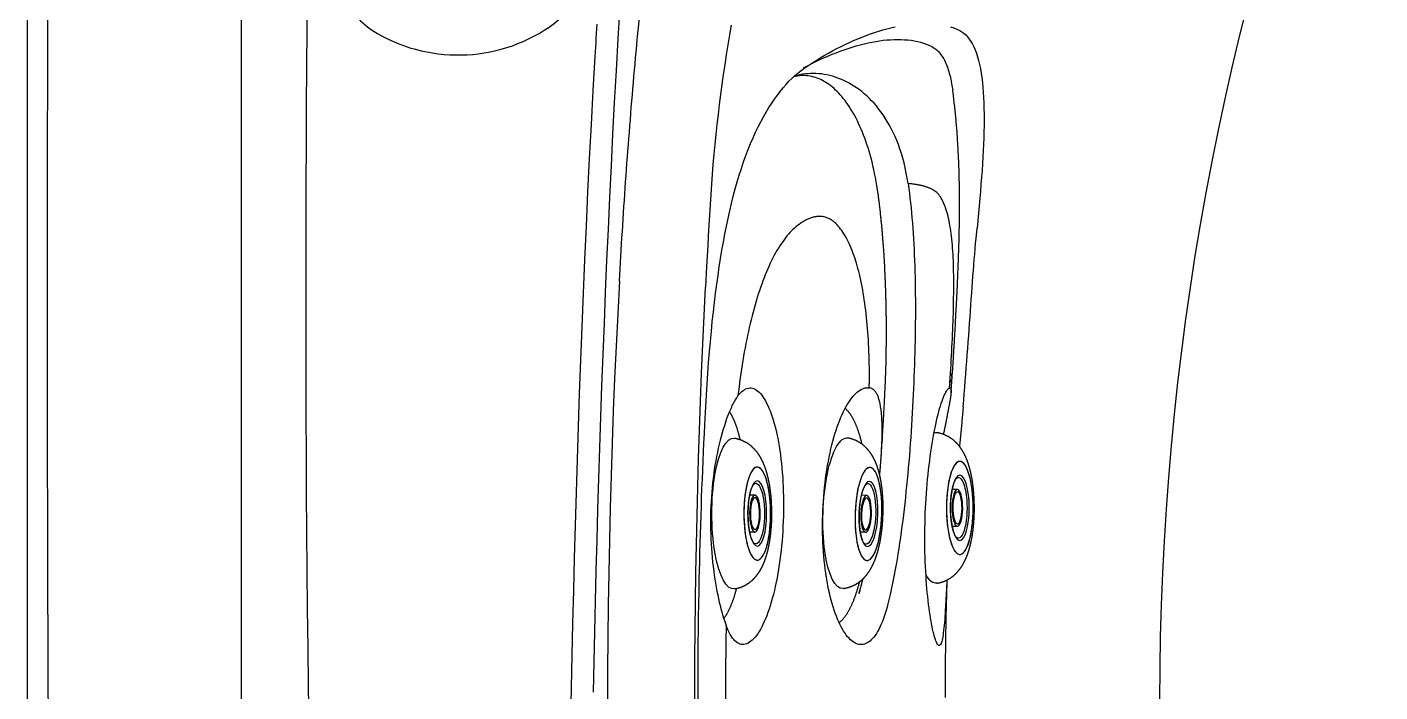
# Model space of a CAD drawing. Extents: x 938 to 1038, y 781 to 934.
# Drawn here: x 937.88 to 954.76, y 840.23 to 848.52 of the extents above; entities that cross this region are included whole.
import ezdxf

# ---------------------------------------------------------------- set-up
doc = ezdxf.new("R2010")
doc.units = 0
doc.header["$MEASUREMENT"] = 0
doc.layers.add('1', color=4, linetype='Continuous')
doc.layers.add('DIM', color=3, linetype='Continuous')

# ---------------------------------------------------------------- blocks, each defined once
blk = doc.blocks.new('MINIJET')
at = {"layer": '1', "color": 3}
for p, q in [((0.268, 0.23), (0.202, 0.23)), ((0.268, -0.23), (0.202, -0.23))]:
    blk.add_line(p, q, dxfattribs=at)
at = {"layer": '1', "color": 3, "extrusion": (2.34069e-18, 2.77556e-17, -1)}
for centre, major_axis, start_param, end_param in [((0, 0), (0, 0.94), 3.096514, 6.328264), ((0.297, 0), (0, 0.58), 1.213768, 7.496953), ((0.278, 0), (0, 0.379), 6.174551, 9.533412), ((0.268, 0), (0, 0.2), 1.213768, 7.496953)]:
    blk.add_ellipse(centre, major_axis=major_axis, ratio=0.28756, start_param=start_param, end_param=end_param, dxfattribs=at)
at = {"layer": '1', "color": 3, "extrusion": (2.34069e-18, -2.77556e-17, -1)}
for centre, major_axis, start_param, end_param in [((0.297, 0), (0, 0.58), 4.355360367553331, 10.63854567473292), ((0.268, 0), (0, 0.23), 1.213768, 7.496953)]:
    blk.add_ellipse(centre, major_axis=major_axis, ratio=0.28756, start_param=start_param, end_param=end_param, dxfattribs=at)
at = {"layer": '1', "color": 3, "extrusion": (2.34069e-18, -8.32667e-17, -1)}
blk.add_ellipse((0.297, 0), major_axis=(0, 0.407), ratio=0.28756, start_param=4.355360367553329, end_param=10.63854567473291, dxfattribs=at)
at = {"layer": '1', "color": 3}
for points, knots in [([(0.012, -0.939), (0.047, -0.932), (0.079, -0.923), (0.11, -0.911), (0.138, -0.898), (0.169, -0.881), (0.196, -0.862), (0.221, -0.843), (0.243, -0.824), (0.269, -0.796), (0.292, -0.769), (0.312, -0.742), (0.329, -0.716), (0.351, -0.678), (0.369, -0.64), (0.385, -0.602), (0.399, -0.565), (0.411, -0.527), (0.428, -0.467), (0.441, -0.406), (0.453, -0.343), (0.462, -0.279), (0.469, -0.213), (0.474, -0.162), (0.477, -0.11), (0.478, -0.057), (0.479, -0.005), (0.479, 0.048), (0.476, 0.111), (0.473, 0.174), (0.467, 0.236), (0.46, 0.297), (0.452, 0.348), (0.443, 0.399), (0.432, 0.448), (0.42, 0.496), (0.406, 0.543), (0.389, 0.593), (0.368, 0.642), (0.343, 0.692), (0.32, 0.73), (0.293, 0.768), (0.259, 0.807), (0.228, 0.837), (0.19, 0.867), (0.157, 0.888), (0.12, 0.907), (0.078, 0.923), (0.033, 0.935), (0.012, 0.939)], [1.258846, 1.258846, 1.28405, 1.309253, 1.334457, 1.359661, 1.389764, 1.419868, 1.449972, 1.480075, 1.522807, 1.565539, 1.60827, 1.651002, 1.715116, 1.779231, 1.843346, 1.90746, 1.971575, 2.071337, 2.171099, 2.270861, 2.370623, 2.470385, 2.54716, 2.623934, 2.700709, 2.777484, 2.854259, 2.947334, 3.040409, 3.133485, 3.22656, 3.306164, 3.385768, 3.465372, 3.544977, 3.624581, 3.7092, 3.79382, 3.87844, 3.94015, 4.001861, 4.063571, 4.110156, 4.15674, 4.191384, 4.226028, 4.260673, 4.295317, 4.310282, 4.310282]), ([(0.266, -0.377), (0.262, -0.375), (0.256, -0.369), (0.25, -0.361), (0.242, -0.35), (0.235, -0.335), (0.226, -0.316), (0.218, -0.293), (0.211, -0.268), (0.204, -0.238), (0.197, -0.205), (0.192, -0.17), (0.188, -0.132), (0.184, -0.092), (0.182, -0.052), (0.181, -0.01), (0.181, 0.031), (0.183, 0.073), (0.186, 0.113), (0.19, 0.152), (0.195, 0.189), (0.201, 0.224), (0.208, 0.256), (0.216, 0.285), (0.224, 0.31), (0.233, 0.332), (0.242, 0.349), (0.25, 0.361), (0.257, 0.37), (0.263, 0.375), (0.266, 0.377)], [5.178052, 5.178052, 5.268561, 5.359069, 5.444224, 5.529379, 5.614534, 5.70861, 5.802687, 5.896764, 5.997577, 6.09839, 6.199203, 6.302796, 6.406388, 6.50998, 6.614493, 6.719006, 6.823518, 6.927955, 7.032392, 7.136828, 7.2401, 7.343372, 7.446644, 7.546427, 7.646211, 7.745995, 7.837037, 7.928079, 8.019121, 8.102376, 8.102376])]:
    blk.add_open_spline(points, degree=1, knots=knots, dxfattribs=at)
blk = doc.blocks.new('VISTA')
at = {"layer": '1', "color": 3}
for p, q in [((2.676, 12.061), (2.676, 79.055)), ((11.611, 43.187), (11.546, 43.187)), ((11.611, 42.727), (11.546, 42.727))]:
    blk.add_line(p, q, dxfattribs=at)
at = {"layer": '1'}
blk.add_lwpolyline([(0, 79.111), (0, 12, 0.414214), (12, 0), (88.112, 0, 0.414214), (100.112, 12), (100.112, 79.111, 0.414214), (88.112, 91.111), (12, 91.111, 0.414214)], format="xyb", close=True, dxfattribs=at)
at = {"layer": '1', "color": 3, "linetype": 'Continuous'}
for points in [[(8.789, 48.98), (8.767, 48.857), (8.746, 48.733), (8.726, 48.61), (8.707, 48.486), (8.689, 48.362), (8.671, 48.238), (8.654, 48.114), (8.638, 47.99), (8.623, 47.866), (8.609, 47.742), (8.596, 47.617), (8.583, 47.493), (8.571, 47.368), (8.56, 47.243), (8.55, 47.119), (8.541, 46.994), (8.533, 46.868), (8.524, 46.74), (8.516, 46.611), (8.509, 46.483), (8.501, 46.354), (8.494, 46.225), (8.486, 46.097), (8.479, 45.968), (8.466, 45.711)], [(7.07, 40.66), (7.077, 41.036), (7.086, 41.413), (7.095, 41.793), (7.104, 42.173), (7.114, 42.555), (7.125, 42.938), (7.137, 43.323), (7.149, 43.708), (7.162, 44.094), (7.175, 44.481), (7.189, 44.87), (7.205, 45.259), (7.22, 45.65), (7.237, 46.042), (7.255, 46.434), (7.273, 46.828), (7.292, 47.223), (7.312, 47.618), (7.333, 48.015), (7.355, 48.413), (7.378, 48.812), (7.402, 49.212)], [(7.11, 48.992), (7.107, 48.934), (7.103, 48.877), (7.1, 48.819), (7.097, 48.762), (7.093, 48.704), (7.087, 48.589)], [(9.694, 48.438), (9.745, 48.473), (9.795, 48.506), (9.846, 48.539), (9.898, 48.57), (9.95, 48.601), (10.002, 48.631), (10.054, 48.66), (10.106, 48.687), (10.159, 48.714), (10.211, 48.74), (10.264, 48.764), (10.316, 48.788), (10.369, 48.81), (10.421, 48.831), (10.474, 48.852), (10.526, 48.87), (10.577, 48.888), (10.629, 48.905), (10.68, 48.92), (10.731, 48.934), (10.782, 48.947), (10.832, 48.959)], [(11.526, 48.958), (11.565, 48.945), (11.64, 48.912)], [(9.69, 48.445), (9.741, 48.472), (9.792, 48.499), (9.842, 48.524), (9.893, 48.549), (9.944, 48.572), (9.995, 48.594), (10.046, 48.616), (10.097, 48.636), (10.147, 48.655), (10.198, 48.673), (10.248, 48.69), (10.298, 48.706), (10.348, 48.721), (10.397, 48.734), (10.446, 48.747), (10.495, 48.758), (10.543, 48.768), (10.591, 48.776), (10.638, 48.784), (10.685, 48.79), (10.731, 48.795), (10.776, 48.798), (10.821, 48.8), (10.865, 48.801), (10.909, 48.8), (10.951, 48.798), (10.993, 48.795), (11.034, 48.79), (11.074, 48.783), (11.113, 48.775), (11.151, 48.766), (11.187, 48.755), (11.223, 48.742), (11.291, 48.712)], [(11.64, 48.912), (11.666, 48.897), (11.691, 48.878), (11.715, 48.857), (11.738, 48.833), (11.759, 48.806), (11.779, 48.777), (11.798, 48.744), (11.816, 48.708), (11.833, 48.67), (11.848, 48.629), (11.862, 48.585), (11.875, 48.538), (11.887, 48.489), (11.898, 48.437), (11.907, 48.382), (11.916, 48.325), (11.923, 48.266), (11.929, 48.205), (11.933, 48.141), (11.937, 48.076), (11.94, 48.009), (11.942, 47.94), (11.943, 47.87), (11.943, 47.797), (11.943, 47.723), (11.941, 47.648), (11.939, 47.571), (11.936, 47.493), (11.932, 47.413), (11.928, 47.332), (11.923, 47.25), (11.918, 47.166), (11.912, 47.081), (11.905, 46.994), (11.898, 46.906), (11.89, 46.816), (11.882, 46.726), (11.874, 46.633), (11.856, 46.445)], [(11.291, 48.712), (11.305, 48.704), (11.318, 48.696), (11.33, 48.688), (11.343, 48.678), (11.355, 48.668), (11.367, 48.657), (11.378, 48.645), (11.389, 48.632), (11.4, 48.619), (11.41, 48.605), (11.42, 48.59), (11.43, 48.574), (11.44, 48.558), (11.449, 48.541), (11.458, 48.523), (11.466, 48.504), (11.474, 48.485), (11.482, 48.465), (11.49, 48.444), (11.497, 48.423), (11.504, 48.401), (11.51, 48.378), (11.517, 48.354), (11.523, 48.33), (11.528, 48.305), (11.534, 48.279), (11.538, 48.253), (11.543, 48.225), (11.552, 48.169)], [(7.087, 48.589), (7.062, 48.164), (7.039, 47.739), (7.017, 47.316), (6.996, 46.894), (6.976, 46.473), (6.957, 46.053), (6.939, 45.634), (6.922, 45.217), (6.906, 44.8), (6.891, 44.385), (6.877, 43.972), (6.864, 43.559), (6.851, 43.149), (6.84, 42.739), (6.829, 42.331), (6.818, 41.925), (6.809, 41.52), (6.8, 41.117), (6.791, 40.715), (6.783, 40.315)], [(8.471, 44.222), (8.479, 44.363), (8.487, 44.501), (8.496, 44.637), (8.506, 44.771), (8.517, 44.902), (8.528, 45.031), (8.54, 45.157), (8.552, 45.281), (8.565, 45.401), (8.579, 45.52), (8.593, 45.635), (8.608, 45.748), (8.623, 45.858), (8.639, 45.965), (8.655, 46.069), (8.672, 46.172), (8.69, 46.274), (8.709, 46.374), (8.728, 46.472), (8.748, 46.568), (8.77, 46.663), (8.792, 46.756), (8.814, 46.848), (8.838, 46.937), (8.863, 47.024), (8.888, 47.109), (8.915, 47.193), (8.942, 47.274), (8.971, 47.353), (9, 47.43), (9.03, 47.504), (9.061, 47.575), (9.093, 47.644), (9.125, 47.711), (9.158, 47.775), (9.191, 47.836), (9.225, 47.895), (9.259, 47.952), (9.294, 48.006), (9.329, 48.058), (9.365, 48.107), (9.4, 48.153), (9.437, 48.198), (9.473, 48.239), (9.509, 48.279), (9.546, 48.315), (9.583, 48.35), (9.62, 48.382), (9.694, 48.438)], [(10.622, 46.871), (10.614, 46.925), (10.606, 46.978), (10.597, 47.03), (10.587, 47.08), (10.577, 47.13), (10.567, 47.179), (10.556, 47.226), (10.545, 47.273), (10.533, 47.319), (10.521, 47.363), (10.508, 47.407), (10.495, 47.449), (10.482, 47.49), (10.468, 47.531), (10.454, 47.57), (10.44, 47.609), (10.425, 47.646), (10.41, 47.682), (10.394, 47.717), (10.378, 47.752), (10.362, 47.785), (10.346, 47.817), (10.329, 47.849), (10.313, 47.879), (10.295, 47.909), (10.278, 47.937), (10.26, 47.965), (10.242, 47.991), (10.224, 48.017), (10.206, 48.042), (10.187, 48.066), (10.168, 48.088), (10.149, 48.11), (10.13, 48.131), (10.11, 48.151), (10.091, 48.17), (10.071, 48.189), (10.051, 48.206), (10.03, 48.222), (10.01, 48.237), (9.989, 48.252), (9.968, 48.265), (9.947, 48.278), (9.926, 48.289), (9.905, 48.3), (9.884, 48.309), (9.862, 48.318), (9.84, 48.325), (9.818, 48.332), (9.796, 48.338), (9.774, 48.342), (9.752, 48.346), (9.729, 48.348), (9.707, 48.35), (9.684, 48.35), (9.661, 48.35), (9.638, 48.348), (9.615, 48.345), (9.568, 48.336)], [(10.996, 47.002), (10.985, 47.069), (10.973, 47.134), (10.96, 47.198), (10.946, 47.26), (10.93, 47.32), (10.912, 47.378), (10.894, 47.434), (10.874, 47.489), (10.854, 47.541), (10.832, 47.592), (10.809, 47.641), (10.786, 47.689), (10.761, 47.734), (10.736, 47.778), (10.71, 47.82), (10.683, 47.86), (10.656, 47.899), (10.628, 47.936), (10.599, 47.971), (10.57, 48.005), (10.54, 48.037), (10.509, 48.067), (10.479, 48.096), (10.447, 48.124), (10.416, 48.15), (10.384, 48.175), (10.352, 48.198), (10.319, 48.219), (10.286, 48.239), (10.253, 48.258), (10.22, 48.276), (10.186, 48.291), (10.153, 48.306), (10.119, 48.319), (10.085, 48.331), (10.051, 48.342), (10.017, 48.351), (9.982, 48.358), (9.948, 48.365), (9.914, 48.37), (9.88, 48.374), (9.845, 48.376), (9.811, 48.377), (9.777, 48.376), (9.743, 48.374), (9.71, 48.371), (9.676, 48.366), (9.643, 48.36), (9.576, 48.344)], [(11.544, 44.576), (11.546, 44.597), (11.547, 44.618), (11.549, 44.639), (11.55, 44.66), (11.552, 44.681), (11.553, 44.702), (11.554, 44.723), (11.556, 44.744), (11.557, 44.765), (11.559, 44.786), (11.56, 44.807), (11.561, 44.828), (11.563, 44.849), (11.564, 44.87), (11.565, 44.891), (11.566, 44.912), (11.568, 44.932), (11.569, 44.953), (11.57, 44.974), (11.571, 44.995), (11.573, 45.016), (11.574, 45.036), (11.575, 45.057), (11.576, 45.078), (11.578, 45.099), (11.579, 45.119), (11.58, 45.14), (11.581, 45.161), (11.582, 45.181), (11.583, 45.202), (11.585, 45.222), (11.586, 45.243), (11.587, 45.264), (11.588, 45.284), (11.589, 45.305), (11.59, 45.325), (11.591, 45.346), (11.592, 45.366), (11.593, 45.387), (11.595, 45.407), (11.596, 45.428), (11.597, 45.448), (11.598, 45.469), (11.599, 45.489), (11.6, 45.51), (11.601, 45.53), (11.602, 45.551), (11.603, 45.571), (11.604, 45.592), (11.605, 45.612), (11.606, 45.632), (11.607, 45.653), (11.608, 45.673), (11.609, 45.694), (11.61, 45.715), (11.611, 45.735), (11.612, 45.756), (11.613, 45.776), (11.614, 45.797), (11.615, 45.817), (11.615, 45.838), (11.616, 45.859), (11.617, 45.879), (11.618, 45.9), (11.619, 45.92), (11.62, 45.941), (11.621, 45.961), (11.621, 45.982), (11.622, 46.002), (11.623, 46.023), (11.624, 46.044), (11.624, 46.064), (11.625, 46.085), (11.626, 46.105), (11.626, 46.126), (11.627, 46.146), (11.628, 46.167), (11.628, 46.187), (11.629, 46.208), (11.629, 46.228), (11.63, 46.248), (11.631, 46.269), (11.631, 46.289), (11.632, 46.31), (11.632, 46.33), (11.633, 46.351), (11.633, 46.371), (11.633, 46.392), (11.634, 46.412), (11.634, 46.433), (11.635, 46.453), (11.635, 46.473), (11.635, 46.494), (11.635, 46.514), (11.636, 46.535), (11.636, 46.555), (11.636, 46.576), (11.636, 46.596), (11.637, 46.617), (11.637, 46.637), (11.637, 46.658), (11.637, 46.678), (11.637, 46.698), (11.637, 46.719), (11.637, 46.739), (11.637, 46.76), (11.637, 46.78), (11.637, 46.801), (11.637, 46.821), (11.637, 46.841), (11.637, 46.862), (11.637, 46.882), (11.636, 46.903), (11.636, 46.923), (11.636, 46.943), (11.636, 46.964), (11.635, 46.984), (11.635, 47.005), (11.635, 47.025), (11.634, 47.045), (11.634, 47.066), (11.633, 47.086), (11.633, 47.106), (11.632, 47.127), (11.632, 47.147), (11.631, 47.167), (11.631, 47.188), (11.63, 47.208), (11.629, 47.228), (11.629, 47.249), (11.628, 47.269), (11.627, 47.289), (11.626, 47.31), (11.625, 47.33), (11.624, 47.35), (11.623, 47.371), (11.622, 47.391), (11.621, 47.412), (11.62, 47.432), (11.619, 47.452), (11.618, 47.473), (11.617, 47.493), (11.616, 47.514), (11.614, 47.534), (11.613, 47.554), (11.612, 47.575), (11.61, 47.595), (11.609, 47.616), (11.607, 47.636), (11.606, 47.657), (11.604, 47.677), (11.602, 47.697), (11.601, 47.718), (11.599, 47.738), (11.597, 47.759), (11.595, 47.779), (11.594, 47.8), (11.592, 47.82), (11.59, 47.841), (11.588, 47.861), (11.586, 47.882), (11.583, 47.902), (11.581, 47.923), (11.579, 47.943), (11.577, 47.964), (11.575, 47.984), (11.572, 48.005), (11.57, 48.025), (11.567, 48.046), (11.565, 48.067), (11.562, 48.087), (11.56, 48.108), (11.557, 48.128), (11.552, 48.169)], [(10.996, 47.002), (11.004, 46.943), (11.011, 46.883), (11.019, 46.823), (11.025, 46.762), (11.032, 46.7), (11.038, 46.638), (11.044, 46.575), (11.049, 46.511), (11.054, 46.446), (11.058, 46.381), (11.062, 46.315), (11.066, 46.248), (11.07, 46.181), (11.073, 46.113), (11.076, 46.045), (11.078, 45.977), (11.08, 45.907), (11.082, 45.838), (11.083, 45.767), (11.085, 45.697), (11.085, 45.626), (11.086, 45.554), (11.086, 45.482), (11.086, 45.41), (11.086, 45.337), (11.085, 45.264), (11.085, 45.19), (11.083, 45.117), (11.082, 45.043), (11.081, 44.969), (11.079, 44.894), (11.077, 44.82), (11.074, 44.745), (11.072, 44.67), (11.069, 44.595), (11.066, 44.52), (11.063, 44.445), (11.059, 44.37), (11.052, 44.219)], [(11.306, 46.925), (11.298, 46.929), (11.29, 46.933), (11.282, 46.937), (11.274, 46.94), (11.266, 46.944), (11.258, 46.947), (11.25, 46.95), (11.241, 46.954), (11.233, 46.957), (11.224, 46.96), (11.216, 46.962), (11.207, 46.965), (11.199, 46.968), (11.19, 46.97), (11.181, 46.973), (11.173, 46.975), (11.164, 46.977), (11.155, 46.98), (11.146, 46.982), (11.137, 46.984), (11.128, 46.985), (11.119, 46.987), (11.11, 46.989), (11.1, 46.991), (11.091, 46.992), (11.082, 46.993), (11.072, 46.995), (11.063, 46.996), (11.053, 46.997), (11.044, 46.998), (11.034, 46.999), (11.025, 47), (11.015, 47), (10.996, 47.002)], [(10.639, 46.739), (10.638, 46.746), (10.637, 46.752), (10.637, 46.759), (10.636, 46.766), (10.635, 46.772), (10.634, 46.779), (10.633, 46.786), (10.632, 46.792), (10.632, 46.799), (10.631, 46.806), (10.63, 46.812), (10.629, 46.819), (10.628, 46.825), (10.627, 46.832), (10.626, 46.839), (10.625, 46.845), (10.625, 46.852), (10.624, 46.858), (10.622, 46.871)], [(11.517, 44.522), (11.521, 44.578), (11.524, 44.634), (11.528, 44.689), (11.531, 44.744), (11.534, 44.8), (11.537, 44.854), (11.54, 44.909), (11.543, 44.963), (11.546, 45.017), (11.548, 45.071), (11.55, 45.124), (11.553, 45.177), (11.555, 45.229), (11.557, 45.281), (11.558, 45.333), (11.56, 45.384), (11.561, 45.434), (11.563, 45.484), (11.564, 45.534), (11.564, 45.583), (11.565, 45.631), (11.565, 45.679), (11.566, 45.726), (11.566, 45.772), (11.565, 45.818), (11.565, 45.863), (11.564, 45.908), (11.563, 45.951), (11.562, 45.994), (11.56, 46.037), (11.558, 46.078), (11.556, 46.119), (11.554, 46.159), (11.551, 46.198), (11.548, 46.236), (11.544, 46.273), (11.541, 46.31), (11.537, 46.346), (11.533, 46.38), (11.528, 46.414), (11.523, 46.447), (11.518, 46.479), (11.512, 46.51), (11.507, 46.54), (11.5, 46.569), (11.494, 46.597), (11.487, 46.624), (11.48, 46.65), (11.472, 46.675), (11.464, 46.699), (11.456, 46.722), (11.447, 46.744), (11.438, 46.764), (11.429, 46.784), (11.42, 46.802), (11.41, 46.82), (11.399, 46.836), (11.389, 46.851), (11.378, 46.865), (11.367, 46.878), (11.355, 46.89), (11.343, 46.9), (11.331, 46.91), (11.306, 46.925)], [(10.72, 44.755), (10.72, 44.766), (10.721, 44.778), (10.721, 44.789), (10.721, 44.801), (10.721, 44.812), (10.721, 44.824), (10.722, 44.835), (10.722, 44.847), (10.722, 44.858), (10.722, 44.87), (10.722, 44.882), (10.723, 44.893), (10.723, 44.905), (10.723, 44.916), (10.723, 44.928), (10.723, 44.939), (10.723, 44.951), (10.723, 44.962), (10.724, 44.974), (10.724, 44.985), (10.724, 44.997), (10.724, 45.008), (10.724, 45.02), (10.724, 45.031), (10.724, 45.043), (10.724, 45.054), (10.724, 45.066), (10.724, 45.077), (10.724, 45.089), (10.724, 45.1), (10.724, 45.112), (10.725, 45.123), (10.725, 45.135), (10.725, 45.146), (10.725, 45.158), (10.725, 45.169), (10.725, 45.181), (10.725, 45.192), (10.724, 45.203), (10.724, 45.215), (10.724, 45.226), (10.724, 45.238), (10.724, 45.249), (10.724, 45.261), (10.724, 45.272), (10.724, 45.284), (10.724, 45.295), (10.724, 45.307), (10.724, 45.318), (10.724, 45.33), (10.724, 45.341), (10.723, 45.353), (10.723, 45.364), (10.723, 45.375), (10.723, 45.387), (10.723, 45.398), (10.723, 45.41), (10.722, 45.421), (10.722, 45.433), (10.722, 45.444), (10.722, 45.456), (10.722, 45.467), (10.721, 45.478), (10.721, 45.49), (10.721, 45.501), (10.721, 45.513), (10.721, 45.524), (10.72, 45.536), (10.72, 45.547), (10.72, 45.558), (10.719, 45.57), (10.719, 45.581), (10.719, 45.593), (10.719, 45.604), (10.718, 45.616), (10.718, 45.627), (10.718, 45.638), (10.717, 45.65), (10.717, 45.661), (10.716, 45.673), (10.716, 45.684), (10.716, 45.695), (10.715, 45.707), (10.715, 45.718), (10.715, 45.729), (10.714, 45.741), (10.714, 45.752), (10.713, 45.764), (10.713, 45.775), (10.712, 45.786), (10.712, 45.798), (10.711, 45.809), (10.711, 45.821), (10.711, 45.832), (10.71, 45.843), (10.71, 45.855), (10.709, 45.866), (10.708, 45.877), (10.708, 45.889), (10.707, 45.9), (10.707, 45.911), (10.706, 45.923), (10.706, 45.934), (10.705, 45.945), (10.705, 45.957), (10.704, 45.968), (10.703, 45.979), (10.703, 45.991), (10.702, 46.002), (10.701, 46.013), (10.701, 46.025), (10.7, 46.036), (10.7, 46.047), (10.699, 46.059), (10.698, 46.07), (10.697, 46.081), (10.697, 46.093), (10.696, 46.104), (10.695, 46.115), (10.695, 46.127), (10.694, 46.138), (10.693, 46.149), (10.692, 46.161), (10.692, 46.172), (10.691, 46.183), (10.69, 46.194), (10.689, 46.206), (10.688, 46.217), (10.688, 46.228), (10.687, 46.24), (10.686, 46.251), (10.685, 46.262), (10.684, 46.273), (10.683, 46.285), (10.682, 46.296), (10.682, 46.307), (10.681, 46.319), (10.68, 46.33), (10.679, 46.341), (10.678, 46.352), (10.677, 46.364), (10.676, 46.375), (10.675, 46.386), (10.674, 46.397), (10.673, 46.409), (10.672, 46.42), (10.671, 46.431), (10.67, 46.443), (10.669, 46.454), (10.668, 46.465), (10.667, 46.477), (10.666, 46.488), (10.665, 46.499), (10.664, 46.511), (10.663, 46.522), (10.661, 46.533), (10.66, 46.545), (10.659, 46.556), (10.658, 46.567), (10.657, 46.578), (10.656, 46.589), (10.655, 46.6), (10.653, 46.611), (10.652, 46.622), (10.651, 46.633), (10.65, 46.644), (10.649, 46.655), (10.648, 46.665), (10.646, 46.676), (10.645, 46.687), (10.644, 46.697), (10.643, 46.708), (10.642, 46.718), (10.639, 46.739)], [(9.634, 46.494), (9.615, 46.48), (9.596, 46.465), (9.577, 46.448), (9.558, 46.431), (9.54, 46.412), (9.521, 46.392), (9.502, 46.372), (9.484, 46.35), (9.466, 46.327), (9.448, 46.303), (9.43, 46.278), (9.412, 46.252), (9.394, 46.225), (9.377, 46.197), (9.359, 46.168), (9.342, 46.139), (9.325, 46.108), (9.309, 46.076), (9.292, 46.043), (9.276, 46.009), (9.26, 45.975), (9.244, 45.939), (9.228, 45.903), (9.213, 45.865), (9.198, 45.827), (9.183, 45.788), (9.168, 45.748), (9.154, 45.707), (9.14, 45.665), (9.126, 45.623), (9.112, 45.58), (9.099, 45.536), (9.086, 45.491), (9.073, 45.446), (9.06, 45.4), (9.048, 45.353), (9.036, 45.305), (9.025, 45.257), (9.013, 45.208), (9.002, 45.159), (8.991, 45.108), (8.981, 45.058), (8.971, 45.007), (8.961, 44.955), (8.951, 44.902), (8.942, 44.85), (8.933, 44.796), (8.924, 44.742), (8.916, 44.688), (8.908, 44.633), (8.9, 44.578), (8.893, 44.523), (8.886, 44.467), (8.872, 44.354)], [(10.064, 46.53), (10.054, 46.538), (10.044, 46.545), (10.034, 46.552), (10.024, 46.558), (10.013, 46.564), (10.003, 46.569), (9.992, 46.573), (9.982, 46.577), (9.971, 46.581), (9.961, 46.584), (9.95, 46.587), (9.939, 46.589), (9.929, 46.591), (9.918, 46.592), (9.907, 46.593), (9.896, 46.593), (9.885, 46.593), (9.875, 46.593), (9.864, 46.592), (9.853, 46.591), (9.842, 46.589), (9.831, 46.587), (9.82, 46.585), (9.809, 46.582), (9.798, 46.579), (9.787, 46.575), (9.776, 46.571), (9.765, 46.567), (9.754, 46.563), (9.743, 46.558), (9.732, 46.553), (9.721, 46.548), (9.71, 46.542), (9.699, 46.536), (9.688, 46.53), (9.678, 46.523), (9.667, 46.516), (9.656, 46.509), (9.634, 46.494)], [(10.512, 44.555), (10.512, 44.606), (10.512, 44.656), (10.512, 44.707), (10.511, 44.757), (10.51, 44.807), (10.508, 44.857), (10.507, 44.906), (10.505, 44.955), (10.502, 45.004), (10.5, 45.052), (10.497, 45.1), (10.493, 45.147), (10.49, 45.194), (10.486, 45.241), (10.481, 45.287), (10.477, 45.333), (10.472, 45.378), (10.467, 45.422), (10.461, 45.466), (10.455, 45.51), (10.449, 45.553), (10.443, 45.595), (10.436, 45.636), (10.429, 45.677), (10.421, 45.717), (10.413, 45.757), (10.405, 45.796), (10.397, 45.834), (10.388, 45.871), (10.379, 45.908), (10.37, 45.943), (10.36, 45.978), (10.35, 46.012), (10.34, 46.046), (10.329, 46.078), (10.318, 46.11), (10.307, 46.141), (10.296, 46.17), (10.284, 46.199), (10.272, 46.227), (10.26, 46.254), (10.248, 46.281), (10.235, 46.306), (10.222, 46.33), (10.209, 46.353), (10.195, 46.375), (10.181, 46.397), (10.167, 46.417), (10.153, 46.436), (10.139, 46.454), (10.124, 46.472), (10.11, 46.488), (10.095, 46.503), (10.064, 46.53)], [(11.682, 44.219), (11.689, 44.3), (11.696, 44.381), (11.703, 44.462), (11.709, 44.544), (11.716, 44.624), (11.722, 44.705), (11.728, 44.786), (11.734, 44.867), (11.74, 44.947), (11.746, 45.027), (11.752, 45.105), (11.757, 45.184), (11.763, 45.261), (11.768, 45.337), (11.774, 45.413), (11.779, 45.488), (11.784, 45.562), (11.79, 45.635), (11.795, 45.708), (11.8, 45.779), (11.805, 45.85), (11.811, 45.92), (11.816, 45.988), (11.821, 46.056), (11.827, 46.123), (11.832, 46.19), (11.838, 46.255), (11.844, 46.319), (11.856, 46.445)], [(8.331, 40.361), (8.332, 40.717), (8.334, 41.074), (8.337, 41.431), (8.342, 41.788), (8.347, 42.145), (8.354, 42.502), (8.362, 42.858), (8.371, 43.215), (8.381, 43.572), (8.392, 43.928), (8.404, 44.285), (8.418, 44.641), (8.433, 44.998), (8.466, 45.711)], [(10.696, 44.206), (10.698, 44.228), (10.699, 44.25), (10.7, 44.272), (10.701, 44.294), (10.702, 44.315), (10.703, 44.337), (10.704, 44.359), (10.706, 44.381), (10.707, 44.403), (10.708, 44.425), (10.709, 44.447), (10.71, 44.469), (10.711, 44.491), (10.712, 44.513), (10.713, 44.535), (10.714, 44.557), (10.715, 44.579), (10.715, 44.601), (10.716, 44.623), (10.717, 44.644), (10.718, 44.666), (10.718, 44.688), (10.719, 44.71), (10.72, 44.755)], [(10.72, 44.755), (10.72, 44.755), (10.72, 44.755), (10.72, 44.755), (10.72, 44.755), (10.72, 44.755), (10.72, 44.755), (10.72, 44.755), (10.72, 44.755), (10.72, 44.755), (10.72, 44.755), (10.72, 44.755), (10.72, 44.755), (10.72, 44.755), (10.72, 44.755), (10.72, 44.755), (10.72, 44.755), (10.72, 44.755), (10.72, 44.755), (10.72, 44.755)], [(11.517, 44.522), (11.52, 44.524), (11.522, 44.527), (11.525, 44.53), (11.527, 44.532), (11.529, 44.535), (11.531, 44.538), (11.532, 44.54), (11.534, 44.543), (11.535, 44.546), (11.537, 44.548), (11.538, 44.551), (11.539, 44.554), (11.54, 44.556), (11.541, 44.559), (11.542, 44.562), (11.543, 44.565), (11.543, 44.567), (11.544, 44.57), (11.544, 44.576)], [(11.544, 44.576), (11.545, 44.578), (11.545, 44.58), (11.545, 44.583), (11.544, 44.585), (11.544, 44.588), (11.544, 44.59), (11.544, 44.593), (11.543, 44.595), (11.543, 44.598), (11.542, 44.6), (11.541, 44.603), (11.541, 44.605), (11.54, 44.608), (11.539, 44.61), (11.538, 44.613), (11.537, 44.615), (11.536, 44.618), (11.535, 44.62), (11.533, 44.623), (11.532, 44.625), (11.531, 44.628), (11.529, 44.63), (11.528, 44.633), (11.525, 44.638)], [(11.531, 44.393), (11.532, 44.402), (11.533, 44.411), (11.533, 44.42), (11.534, 44.429), (11.535, 44.438), (11.535, 44.448), (11.536, 44.457), (11.537, 44.466), (11.537, 44.475), (11.538, 44.484), (11.539, 44.493), (11.539, 44.502), (11.54, 44.512), (11.541, 44.521), (11.541, 44.53), (11.542, 44.539), (11.542, 44.548), (11.543, 44.557), (11.544, 44.576)], [(11.544, 44.576), (11.544, 44.576), (11.544, 44.576), (11.544, 44.576), (11.544, 44.576), (11.544, 44.576), (11.544, 44.576), (11.544, 44.576), (11.544, 44.576), (11.544, 44.576), (11.544, 44.576), (11.544, 44.576), (11.544, 44.576), (11.544, 44.576), (11.544, 44.576), (11.544, 44.576), (11.544, 44.576), (11.544, 44.576), (11.544, 44.576), (11.544, 44.576)], [(8.872, 44.354), (8.888, 44.374), (8.904, 44.392), (8.919, 44.408), (8.936, 44.421), (8.952, 44.432), (8.968, 44.441), (8.985, 44.448), (9.002, 44.452), (9.019, 44.454), (9.035, 44.453), (9.052, 44.45), (9.069, 44.445), (9.086, 44.437), (9.103, 44.427), (9.119, 44.415), (9.136, 44.4), (9.152, 44.383), (9.168, 44.364), (9.184, 44.343), (9.2, 44.319), (9.215, 44.293), (9.23, 44.265), (9.245, 44.235), (9.259, 44.203), (9.273, 44.168), (9.287, 44.132), (9.3, 44.094), (9.312, 44.054), (9.324, 44.012), (9.336, 43.969), (9.347, 43.923), (9.358, 43.876), (9.368, 43.827), (9.377, 43.778), (9.386, 43.726), (9.394, 43.674), (9.402, 43.621), (9.409, 43.566), (9.415, 43.51), (9.42, 43.454), (9.425, 43.397), (9.43, 43.338), (9.433, 43.279), (9.436, 43.22), (9.438, 43.16), (9.44, 43.099), (9.441, 43.038), (9.441, 42.976), (9.44, 42.914), (9.439, 42.852), (9.437, 42.79), (9.434, 42.728), (9.431, 42.667), (9.426, 42.606), (9.422, 42.545), (9.416, 42.485), (9.41, 42.425), (9.403, 42.367), (9.396, 42.308), (9.388, 42.251), (9.379, 42.194), (9.37, 42.139), (9.36, 42.084), (9.349, 42.03), (9.338, 41.978), (9.326, 41.927), (9.314, 41.877), (9.301, 41.828), (9.288, 41.782), (9.275, 41.737), (9.261, 41.694), (9.246, 41.652), (9.231, 41.612), (9.216, 41.574), (9.2, 41.538), (9.184, 41.504), (9.168, 41.472), (9.152, 41.442), (9.135, 41.414), (9.118, 41.388), (9.102, 41.365), (9.085, 41.343), (9.067, 41.324), (9.05, 41.307), (9.033, 41.293), (9.016, 41.28), (8.999, 41.27), (8.982, 41.262), (8.964, 41.257), (8.947, 41.254), (8.931, 41.253), (8.914, 41.255), (8.897, 41.259), (8.881, 41.266), (8.865, 41.275), (8.849, 41.286), (8.834, 41.299), (8.819, 41.315), (8.804, 41.333), (8.79, 41.353), (8.776, 41.376), (8.762, 41.401), (8.749, 41.428), (8.724, 41.488)], [(10.744, 41.761), (10.733, 41.719), (10.721, 41.679), (10.709, 41.64), (10.697, 41.602), (10.684, 41.566), (10.671, 41.532), (10.657, 41.5), (10.643, 41.469), (10.629, 41.441), (10.614, 41.414), (10.599, 41.389), (10.584, 41.367), (10.568, 41.346), (10.553, 41.327), (10.536, 41.31), (10.52, 41.295), (10.503, 41.283), (10.486, 41.272), (10.469, 41.264), (10.452, 41.257), (10.434, 41.253), (10.417, 41.251), (10.399, 41.252), (10.382, 41.254), (10.364, 41.259), (10.346, 41.265), (10.329, 41.274), (10.311, 41.285), (10.293, 41.298), (10.276, 41.313), (10.259, 41.33), (10.241, 41.35), (10.224, 41.371), (10.208, 41.394), (10.191, 41.419), (10.175, 41.446), (10.159, 41.474), (10.144, 41.505), (10.129, 41.537), (10.114, 41.571), (10.1, 41.607), (10.086, 41.644), (10.072, 41.683), (10.06, 41.723), (10.047, 41.764), (10.036, 41.807), (10.024, 41.851), (10.014, 41.896), (10.003, 41.943), (9.994, 41.991), (9.985, 42.04), (9.976, 42.09), (9.969, 42.141), (9.961, 42.193), (9.955, 42.246), (9.949, 42.301), (9.944, 42.355), (9.94, 42.411), (9.936, 42.467), (9.933, 42.524), (9.93, 42.581), (9.929, 42.638), (9.928, 42.695), (9.928, 42.753), (9.928, 42.811), (9.93, 42.868), (9.932, 42.926), (9.935, 42.984), (9.938, 43.042), (9.942, 43.099), (9.947, 43.157), (9.953, 43.213), (9.959, 43.27), (9.966, 43.325), (9.974, 43.38), (9.982, 43.434), (9.991, 43.488), (10, 43.541), (10.01, 43.592), (10.021, 43.643), (10.032, 43.693), (10.044, 43.743), (10.057, 43.79), (10.07, 43.837), (10.083, 43.882), (10.097, 43.926), (10.112, 43.969), (10.126, 44.01), (10.142, 44.05), (10.157, 44.088), (10.173, 44.124), (10.19, 44.159), (10.207, 44.193), (10.224, 44.224), (10.241, 44.253), (10.258, 44.281), (10.276, 44.307), (10.294, 44.33), (10.311, 44.352), (10.329, 44.372), (10.348, 44.39), (10.366, 44.405), (10.384, 44.419), (10.402, 44.431), (10.42, 44.44), (10.439, 44.448), (10.457, 44.453), (10.475, 44.456), (10.511, 44.456)], [(10.511, 44.456), (10.511, 44.461), (10.511, 44.466), (10.511, 44.471), (10.511, 44.476), (10.511, 44.481), (10.511, 44.486), (10.511, 44.491), (10.511, 44.496), (10.511, 44.501), (10.511, 44.506), (10.511, 44.511), (10.512, 44.515), (10.512, 44.52), (10.512, 44.525), (10.512, 44.53), (10.512, 44.535), (10.512, 44.54), (10.512, 44.545), (10.512, 44.555)], [(10.516, 44.455), (10.516, 44.455), (10.515, 44.455), (10.515, 44.455), (10.515, 44.455), (10.515, 44.455), (10.514, 44.455), (10.514, 44.455), (10.514, 44.455), (10.514, 44.455), (10.513, 44.455), (10.513, 44.455), (10.513, 44.455), (10.513, 44.456), (10.512, 44.456), (10.512, 44.456), (10.512, 44.456), (10.511, 44.456), (10.511, 44.456), (10.511, 44.456)], [(10.656, 44.202), (10.653, 44.217), (10.651, 44.232), (10.648, 44.246), (10.645, 44.26), (10.642, 44.274), (10.639, 44.287), (10.636, 44.3), (10.632, 44.312), (10.628, 44.324), (10.624, 44.335), (10.62, 44.346), (10.616, 44.356), (10.612, 44.366), (10.607, 44.375), (10.603, 44.384), (10.598, 44.392), (10.593, 44.4), (10.588, 44.407), (10.582, 44.414), (10.577, 44.42), (10.572, 44.425), (10.566, 44.431), (10.56, 44.435), (10.554, 44.439), (10.548, 44.443), (10.542, 44.446), (10.536, 44.449), (10.529, 44.452), (10.516, 44.455)], [(11.462, 41.729), (11.46, 41.685), (11.457, 41.643), (11.454, 41.603), (11.452, 41.564), (11.449, 41.527), (11.446, 41.492), (11.442, 41.46), (11.439, 41.429), (11.435, 41.4), (11.432, 41.374), (11.428, 41.35), (11.424, 41.328), (11.42, 41.309), (11.416, 41.292), (11.411, 41.277), (11.406, 41.265), (11.402, 41.255), (11.397, 41.248), (11.391, 41.243), (11.386, 41.241), (11.38, 41.242), (11.374, 41.245), (11.368, 41.25), (11.362, 41.259), (11.355, 41.269), (11.349, 41.283), (11.342, 41.298), (11.336, 41.316), (11.329, 41.337), (11.322, 41.36), (11.315, 41.385), (11.309, 41.413), (11.302, 41.443), (11.295, 41.475), (11.288, 41.509), (11.282, 41.545), (11.275, 41.583), (11.269, 41.623), (11.263, 41.665), (11.257, 41.709), (11.251, 41.754), (11.245, 41.802), (11.24, 41.85), (11.235, 41.9), (11.231, 41.952), (11.226, 42.004), (11.222, 42.058), (11.219, 42.113), (11.215, 42.169), (11.212, 42.226), (11.21, 42.284), (11.208, 42.343), (11.206, 42.402), (11.205, 42.463), (11.205, 42.523), (11.204, 42.584), (11.205, 42.645), (11.205, 42.706), (11.207, 42.768), (11.208, 42.829), (11.21, 42.891), (11.213, 42.952), (11.216, 43.013), (11.22, 43.075), (11.224, 43.136), (11.228, 43.197), (11.233, 43.257), (11.239, 43.316), (11.245, 43.375), (11.251, 43.433), (11.258, 43.49), (11.265, 43.546), (11.272, 43.601), (11.28, 43.655), (11.288, 43.708), (11.296, 43.76), (11.304, 43.811), (11.313, 43.86), (11.322, 43.908), (11.332, 43.954), (11.341, 43.999), (11.35, 44.042), (11.36, 44.083), (11.37, 44.122), (11.38, 44.159), (11.389, 44.195), (11.399, 44.228), (11.409, 44.26), (11.419, 44.289), (11.428, 44.316), (11.438, 44.34), (11.447, 44.362), (11.456, 44.382), (11.465, 44.4), (11.474, 44.415), (11.482, 44.428), (11.49, 44.438), (11.498, 44.446), (11.513, 44.454)], [(11.513, 44.454), (11.513, 44.458), (11.514, 44.461), (11.514, 44.465), (11.514, 44.468), (11.514, 44.471), (11.514, 44.475), (11.515, 44.478), (11.515, 44.481), (11.515, 44.485), (11.515, 44.488), (11.516, 44.492), (11.516, 44.495), (11.516, 44.498), (11.516, 44.502), (11.516, 44.505), (11.517, 44.508), (11.517, 44.512), (11.517, 44.515), (11.517, 44.522)], [(8.716, 44.023), (8.723, 44.045), (8.731, 44.066), (8.739, 44.086), (8.746, 44.106), (8.754, 44.126), (8.762, 44.145), (8.77, 44.164), (8.778, 44.182), (8.786, 44.199), (8.794, 44.216), (8.801, 44.233), (8.809, 44.248), (8.817, 44.264), (8.825, 44.278), (8.833, 44.293), (8.841, 44.306), (8.849, 44.319), (8.857, 44.331), (8.872, 44.354)], [(8.387, 41.947), (8.389, 42.062), (8.392, 42.176), (8.395, 42.29), (8.398, 42.404), (8.401, 42.518), (8.404, 42.632), (8.408, 42.746), (8.411, 42.859), (8.415, 42.973), (8.419, 43.087), (8.423, 43.201), (8.428, 43.315), (8.432, 43.428), (8.437, 43.542), (8.442, 43.655), (8.448, 43.769), (8.453, 43.882), (8.459, 43.996), (8.471, 44.222)], [(10.656, 43.539), (10.658, 43.572), (10.66, 43.606), (10.663, 43.639), (10.665, 43.672), (10.667, 43.705), (10.669, 43.738), (10.671, 43.772), (10.674, 43.805), (10.676, 43.838), (10.678, 43.872), (10.68, 43.905), (10.682, 43.938), (10.683, 43.972), (10.685, 44.005), (10.687, 44.039), (10.689, 44.072), (10.691, 44.105), (10.693, 44.139), (10.696, 44.206)], [(11.052, 44.219), (11.048, 44.142), (11.043, 44.065), (11.039, 43.989), (11.034, 43.912), (11.028, 43.836), (11.023, 43.76), (11.017, 43.684), (11.011, 43.608), (11.005, 43.533), (10.998, 43.457), (10.991, 43.383), (10.984, 43.308), (10.977, 43.234), (10.969, 43.16), (10.961, 43.087), (10.953, 43.014), (10.945, 42.942), (10.936, 42.87), (10.928, 42.798), (10.918, 42.728), (10.909, 42.658), (10.899, 42.588), (10.889, 42.519), (10.879, 42.451), (10.869, 42.384), (10.858, 42.317), (10.846, 42.251), (10.835, 42.187), (10.823, 42.123), (10.811, 42.06), (10.798, 41.998), (10.785, 41.937), (10.772, 41.877), (10.744, 41.761)], [(8.716, 44.023), (8.702, 43.981), (8.688, 43.938), (8.675, 43.893), (8.662, 43.847), (8.649, 43.8), (8.637, 43.751), (8.626, 43.701), (8.615, 43.65), (8.604, 43.598), (8.594, 43.545), (8.585, 43.491), (8.577, 43.436), (8.569, 43.381), (8.562, 43.325), (8.555, 43.268), (8.549, 43.211), (8.544, 43.153), (8.54, 43.095), (8.536, 43.036), (8.534, 42.978), (8.531, 42.919), (8.53, 42.86), (8.53, 42.801), (8.53, 42.743), (8.531, 42.684), (8.532, 42.626), (8.534, 42.567), (8.537, 42.51), (8.541, 42.452), (8.545, 42.395), (8.55, 42.338), (8.556, 42.282), (8.562, 42.227), (8.569, 42.173), (8.576, 42.119), (8.584, 42.067), (8.592, 42.017), (8.6, 41.967), (8.609, 41.919), (8.619, 41.872), (8.628, 41.826), (8.638, 41.782), (8.648, 41.74), (8.659, 41.699), (8.669, 41.659), (8.68, 41.621), (8.691, 41.585), (8.702, 41.551), (8.724, 41.488)], [(8.385, 39.782), (8.383, 39.89), (8.381, 39.999), (8.379, 40.107), (8.378, 40.215), (8.377, 40.323), (8.376, 40.432), (8.375, 40.54), (8.375, 40.648), (8.375, 40.757), (8.375, 40.865), (8.375, 40.973), (8.376, 41.082), (8.376, 41.19), (8.377, 41.298), (8.379, 41.406), (8.38, 41.515), (8.381, 41.623), (8.383, 41.731), (8.387, 41.947)], [(10.395, 41.931), (10.394, 41.929), (10.393, 41.927), (10.393, 41.925), (10.392, 41.923), (10.391, 41.921), (10.391, 41.919), (10.39, 41.917), (10.389, 41.915), (10.389, 41.913), (10.388, 41.911), (10.388, 41.909), (10.387, 41.907), (10.386, 41.905), (10.386, 41.903), (10.385, 41.901), (10.384, 41.899), (10.384, 41.897), (10.383, 41.895), (10.382, 41.891)], [(10.392, 41.924), (10.392, 41.925), (10.392, 41.925), (10.392, 41.925), (10.392, 41.925), (10.392, 41.925), (10.392, 41.925), (10.392, 41.925), (10.392, 41.925), (10.392, 41.925), (10.392, 41.925), (10.392, 41.925), (10.392, 41.925), (10.392, 41.925), (10.392, 41.925), (10.392, 41.925), (10.392, 41.925), (10.393, 41.925), (10.393, 41.925), (10.393, 41.925)], [(11.477, 41.998), (11.475, 41.924), (11.473, 41.85), (11.471, 41.776), (11.469, 41.702), (11.467, 41.628), (11.466, 41.554), (11.465, 41.48), (11.464, 41.405), (11.462, 41.331), (11.462, 41.257), (11.461, 41.183), (11.46, 41.109), (11.46, 41.035), (11.459, 40.961), (11.459, 40.887), (11.459, 40.813), (11.459, 40.739), (11.459, 40.664), (11.46, 40.59)], [(11.477, 41.998), (11.476, 41.992), (11.476, 41.985), (11.476, 41.979), (11.475, 41.973), (11.475, 41.967), (11.475, 41.961), (11.474, 41.954), (11.474, 41.948), (11.474, 41.942), (11.474, 41.936), (11.473, 41.93), (11.473, 41.924), (11.473, 41.917), (11.472, 41.911), (11.472, 41.905), (11.472, 41.899), (11.471, 41.893), (11.471, 41.887), (11.471, 41.881), (11.47, 41.875), (11.47, 41.869), (11.47, 41.863), (11.469, 41.857), (11.469, 41.851), (11.469, 41.845), (11.468, 41.839), (11.468, 41.833), (11.468, 41.827), (11.468, 41.821), (11.467, 41.816), (11.467, 41.81), (11.467, 41.804), (11.466, 41.798), (11.466, 41.792), (11.466, 41.786), (11.465, 41.781), (11.465, 41.775), (11.465, 41.769), (11.464, 41.763), (11.464, 41.758), (11.464, 41.752), (11.463, 41.746), (11.463, 41.741), (11.462, 41.729)], [(8.724, 41.488), (8.723, 41.426), (8.722, 41.363), (8.721, 41.301), (8.72, 41.239), (8.719, 41.177), (8.719, 41.115), (8.718, 41.053), (8.717, 40.991), (8.717, 40.929), (8.717, 40.866), (8.716, 40.804), (8.716, 40.742), (8.716, 40.68), (8.716, 40.618), (8.716, 40.556), (8.716, 40.494), (8.717, 40.432), (8.717, 40.369), (8.718, 40.245)]]:
    blk.add_lwpolyline(points, dxfattribs=at)
at = {"layer": '1', "color": 2}
for points in [[(7.588, 48.496), (7.594, 48.572), (7.601, 48.648), (7.608, 48.724), (7.615, 48.8), (7.622, 48.876), (7.629, 48.952), (7.637, 49.028), (7.644, 49.104), (7.651, 49.18), (7.659, 49.256), (7.666, 49.332), (7.674, 49.408), (7.681, 49.484), (7.689, 49.559), (7.697, 49.635), (7.705, 49.711), (7.713, 49.787), (7.721, 49.863), (7.737, 50.015)], [(7.392, 45.784), (7.397, 45.862), (7.401, 45.939), (7.405, 46.017), (7.41, 46.095), (7.415, 46.172), (7.419, 46.25), (7.424, 46.327), (7.429, 46.405), (7.434, 46.482), (7.439, 46.56), (7.444, 46.637), (7.449, 46.715), (7.454, 46.792), (7.46, 46.87), (7.465, 46.947), (7.47, 47.025), (7.476, 47.102), (7.482, 47.18), (7.487, 47.257), (7.493, 47.335), (7.499, 47.412), (7.505, 47.49), (7.511, 47.567), (7.517, 47.645), (7.523, 47.722), (7.529, 47.8), (7.535, 47.877), (7.541, 47.954), (7.548, 48.032), (7.554, 48.109), (7.561, 48.187), (7.567, 48.264), (7.574, 48.341), (7.588, 48.496)], [(7.392, 45.784), (7.371, 45.38), (7.351, 44.976), (7.333, 44.572), (7.316, 44.168), (7.301, 43.764), (7.288, 43.36), (7.277, 42.956), (7.267, 42.551), (7.259, 42.147), (7.252, 41.742), (7.247, 41.338), (7.244, 40.934), (7.243, 40.529)]]:
    blk.add_lwpolyline(points, dxfattribs=at)
at = {"layer": '1', "color": 3, "linetype": 'Continuous'}
for points in [[(11.513, 44.454), (11.516, 44.455, -0.046228), (11.519, 44.455, -0.056214), (11.521, 44.454, -0.062405), (11.523, 44.452, -0.060484), (11.525, 44.451, -0.052364), (11.527, 44.448, -0.042406), (11.528, 44.445, -0.032933), (11.529, 44.441, -0.025585), (11.53, 44.437, -0.019875), (11.531, 44.432, -0.015757), (11.532, 44.427, -0.012596), (11.532, 44.421, -0.010268), (11.532, 44.415, -0.00844), (11.532, 44.408, -0.007047), (11.532, 44.401, -0.005923), (11.531, 44.393, -0.005036), (11.53, 44.385, -0.004306), (11.53, 44.376, -0.00371), (11.529, 44.366, -0.003211), (11.527, 44.356, -0.002793), (11.526, 44.346, -0.002439), (11.524, 44.335, -0.002133), (11.523, 44.324, -0.001872), (11.521, 44.312, -0.001644), (11.519, 44.3, -0.001444), (11.517, 44.287, -0.001255), (11.514, 44.274, -0.001075), (11.512, 44.26, -0.000882), (11.509, 44.246, -0.000739), (11.506, 44.231, -0.000638), (11.503, 44.216, -0.000546), (11.5, 44.2, -0.000454), (11.497, 44.183, -0.000376), (11.494, 44.166, -0.000304), (11.49, 44.148, -0.000243), (11.487, 44.13, -0.000183), (11.483, 44.111, -0.000133), (11.479, 44.091, -0.000083), (11.475, 44.071, -0.000042), (11.471, 44.05, 0.000001), (11.467, 44.029, 0.000035), (11.463, 44.007, 0.000071), (11.458, 43.985, 0.0001), (11.454, 43.962, 0.000132), (11.449, 43.938, 0.000156), (11.444, 43.914, 0.000183), (11.439, 43.889, 0.000121), (11.436, 43.874, 0.000228)], [(8.766, 44.154), (8.772, 44.146, -0.006299), (8.777, 44.137, -0.005964), (8.783, 44.128, -0.005636), (8.788, 44.119, -0.005349), (8.794, 44.109, -0.00506), (8.799, 44.099, -0.004788), (8.804, 44.088, -0.004534), (8.81, 44.078, -0.00431), (8.815, 44.066, -0.004096), (8.82, 44.055, -0.003905), (8.825, 44.043, -0.003722), (8.83, 44.031, -0.003559), (8.835, 44.018, -0.003403), (8.84, 44.005, -0.003263), (8.845, 43.992, -0.003129), (8.85, 43.978, -0.003009), (8.854, 43.964, -0.002893), (8.859, 43.95, -0.002789), (8.864, 43.935, -0.002689), (8.868, 43.92, -0.0026), (8.872, 43.905, -0.002512), (8.877, 43.89, -0.002435), (8.881, 43.874, -0.002359), (8.885, 43.858, -0.002291), (8.889, 43.842, -0.002225), (8.893, 43.825, -0.002096), (8.897, 43.809, -0.002105)], [(10.21, 44.199), (10.217, 44.192, -0.009667), (10.225, 44.185, -0.009163), (10.232, 44.178, -0.008669), (10.239, 44.17, -0.008236), (10.246, 44.162, -0.007803), (10.254, 44.153, -0.00741), (10.261, 44.144, -0.007027), (10.268, 44.135, -0.006691), (10.275, 44.125, -0.006341), (10.282, 44.114, -0.00601), (10.288, 44.103, -0.005684), (10.295, 44.092, -0.005386), (10.302, 44.08, -0.005104), (10.308, 44.068, -0.004854), (10.315, 44.055, -0.004615), (10.321, 44.042, -0.004402), (10.328, 44.028, -0.004199), (10.334, 44.015, -0.004017), (10.34, 44, -0.003843), (10.346, 43.986, -0.003688), (10.352, 43.971, -0.003539), (10.358, 43.955, -0.003406), (10.364, 43.939, -0.003277), (10.369, 43.923, -0.003163), (10.375, 43.907, -0.003052), (10.38, 43.89, -0.002954), (10.386, 43.872, -0.002858), (10.391, 43.855, -0.002773), (10.396, 43.837, -0.00269), (10.401, 43.818, -0.002618), (10.406, 43.8, -0.002539), (10.411, 43.781, -0.00246), (10.415, 43.762, -0.000891), (10.417, 43.754, -0.002312)], [(10.641, 43.367, 0.000553), (10.643, 43.389, 0.000603), (10.645, 43.412, 0.000616), (10.647, 43.434, 0.00063), (10.649, 43.457, 0.000644), (10.651, 43.479, 0.000659), (10.653, 43.502, 0.000674), (10.655, 43.524, 0.00069), (10.656, 43.546, 0.000706), (10.658, 43.568, 0.000723), (10.659, 43.59, 0.000741), (10.661, 43.612, 0.00076), (10.662, 43.633, 0.000779), (10.663, 43.654, 0.000799), (10.664, 43.676, 0.00082), (10.665, 43.697, 0.00084), (10.666, 43.717, 0.000865), (10.667, 43.738, 0.000901), (10.668, 43.759, 0.000939), (10.669, 43.779, 0.000978), (10.67, 43.799, 0.001015), (10.67, 43.818, 0.001047), (10.671, 43.838, 0.001082), (10.671, 43.857, 0.00112), (10.671, 43.875, 0.001161), (10.672, 43.894, 0.001202), (10.672, 43.912, 0.001246), (10.672, 43.93, 0.001291), (10.672, 43.947, 0.001342), (10.671, 43.965, 0.001395), (10.671, 43.982, 0.001446), (10.671, 43.999, 0.001492), (10.67, 44.015, 0.001566), (10.67, 44.031, 0.001663), (10.669, 44.047, 0.001683), (10.668, 44.063, 0.001632), (10.668, 44.078, 0.001878), (10.667, 44.093, 0.002352), (10.666, 44.108, 0.001869), (10.664, 44.122, 0.000644), (10.663, 44.134, 0.002787), (10.662, 44.15, 0.005239), (10.659, 44.172, 0.00276), (10.656, 44.202, 0.001512)], [(11.682, 44.219), (11.679, 44.177, -0.000276), (11.675, 44.135, -0.00028), (11.671, 44.094, -0.000275), (11.668, 44.052, -0.00026), (11.664, 44.011, -0.000249), (11.66, 43.969, -0.000239), (11.656, 43.927, -0.00023), (11.652, 43.886, -0.000219), (11.648, 43.844, -0.00021), (11.645, 43.802, -0.000199), (11.641, 43.761, -0.000167), (11.637, 43.724, -0.00018)], [(10.382, 41.891), (10.386, 41.903, 0.001284), (10.39, 41.916, 0.001265), (10.394, 41.929, 0.001235), (10.398, 41.941, 0.001195), (10.401, 41.954, 0.001161), (10.405, 41.967, 0.00113), (10.409, 41.981, 0.0011), (10.413, 41.994, 0.001071), (10.417, 42.007, 0.001043), (10.42, 42.021, 0.001017), (10.424, 42.035, 0.000991), (10.428, 42.049, 0.000967), (10.432, 42.063, 0.000721), (10.434, 42.073, 0.000921)], [(11.48, 42.058, 0.000856), (11.477, 41.998, 0.000491)], [(8.853, 41.952, -0.001461), (8.849, 41.939, -0.001992), (8.844, 41.921, -0.002052), (8.839, 41.903, -0.002119), (8.834, 41.886, -0.002191), (8.829, 41.869, -0.002265), (8.824, 41.852, -0.002336), (8.819, 41.836, -0.002412), (8.813, 41.82, -0.002484), (8.808, 41.804, -0.002566), (8.802, 41.789, -0.00265), (8.797, 41.774, -0.002748), (8.791, 41.76, -0.002851), (8.785, 41.745, -0.002954), (8.78, 41.731, -0.003049), (8.774, 41.718, -0.003203), (8.768, 41.705, -0.003405), (8.762, 41.692, -0.003459), (8.756, 41.679, -0.003367), (8.75, 41.667, -0.003886), (8.744, 41.655, -0.004885), (8.738, 41.644, -0.003923), (8.732, 41.633, -0.001377), (8.726, 41.623, -0.005877), (8.719, 41.612, -0.011246), (8.708, 41.596, -0.00604), (8.694, 41.575, -0.003339)], [(10.387, 42.033, -0.001381), (10.384, 42.019, -0.002184), (10.378, 41.998, -0.002242), (10.372, 41.978, -0.002307), (10.366, 41.957, -0.002375), (10.36, 41.937, -0.00245), (10.354, 41.918, -0.002529), (10.348, 41.899, -0.002617), (10.342, 41.88, -0.002712), (10.335, 41.861, -0.002809), (10.329, 41.843, -0.0029), (10.322, 41.825, -0.002999), (10.316, 41.808, -0.003095), (10.309, 41.791, -0.003206), (10.302, 41.775, -0.00332), (10.295, 41.759, -0.003449), (10.288, 41.743, -0.003583), (10.281, 41.728, -0.003732), (10.274, 41.713, -0.003886), (10.266, 41.698, -0.004065), (10.259, 41.684, -0.004255), (10.252, 41.671, -0.004451), (10.244, 41.658, -0.004636), (10.237, 41.645, -0.004918), (10.229, 41.633, -0.00528), (10.221, 41.622, -0.005419), (10.214, 41.61, -0.005329), (10.206, 41.6, -0.006207), (10.198, 41.589, -0.007877), (10.19, 41.579, -0.006398), (10.182, 41.57, -0.002308), (10.175, 41.562, -0.009579), (10.166, 41.553, -0.01838), (10.152, 41.541, -0.009923), (10.134, 41.525, -0.005501)]]:
    blk.add_lwpolyline(points, format="xyb", dxfattribs=at)
at = {"layer": '1', "color": 3}
for centre, radius, start, end in [((1169.522, 45.555), 1169.272, 178.358448, 181.641552), ((5.596, 50.258), 1.595, 305.2441, 351.8223), ((5.062, 49.992), 1.315, 208.3243, 235.2261), ((5.38, 50.634), 2.027, 238.1479, 304.1056)]:
    blk.add_arc(centre, radius, start, end, dxfattribs=at)
at = {"layer": '1', "color": 2}
for centre, radius, start, end in [((380.052, 45.555), 376.575, 175.29858, 184.70142), ((49.154, 40.549), 35.021, 159.7357, 201.5315)]:
    blk.add_arc(centre, radius, start, end, dxfattribs=at)
at = {"layer": '1', "color": 3, "extrusion": (2.34069e-18, 2.77556e-17, -1)}
for centre, major_axis, start_param, end_param in [((11.344, 42.957), (0, 0.94), 6.19292, 6.328264), ((11.641, 42.957), (0, 0.58), 1.213768, 7.496953), ((11.622, 42.957), (0, 0.379), 6.174551, 9.533412), ((11.611, 42.957), (0, 0.2), 1.213768, 7.496953), ((11.344, 42.957), (0, 0.94), 3.096514, 3.625854)]:
    blk.add_ellipse(centre, major_axis=major_axis, ratio=0.28756, start_param=start_param, end_param=end_param, dxfattribs=at)
at = {"layer": '1', "color": 3, "extrusion": (2.34069e-18, -2.77556e-17, -1)}
for centre, major_axis, start_param, end_param in [((11.641, 42.957), (0, 0.58), 4.355360367553331, 10.63854567473292), ((11.611, 42.957), (0, 0.23), 1.213768, 7.496953)]:
    blk.add_ellipse(centre, major_axis=major_axis, ratio=0.28756, start_param=start_param, end_param=end_param, dxfattribs=at)
at = {"layer": '1', "color": 3, "extrusion": (2.34069e-18, -8.32667e-17, -1)}
blk.add_ellipse((11.641, 42.957), major_axis=(0, 0.407), ratio=0.28756, start_param=4.355360367553329, end_param=10.63854567473291, dxfattribs=at)
at = {"layer": '1', "color": 3}
for points, knots in [([(11.356, 42.017), (11.39, 42.024), (11.423, 42.034), (11.454, 42.045), (11.482, 42.059), (11.513, 42.076), (11.54, 42.094), (11.565, 42.113), (11.586, 42.133), (11.613, 42.16), (11.636, 42.188), (11.656, 42.214), (11.673, 42.24), (11.694, 42.279), (11.713, 42.317), (11.729, 42.354), (11.743, 42.392), (11.755, 42.429), (11.771, 42.489), (11.785, 42.55), (11.797, 42.613), (11.806, 42.678), (11.813, 42.743), (11.817, 42.795), (11.82, 42.847), (11.822, 42.899), (11.823, 42.952), (11.822, 43.004), (11.82, 43.068), (11.816, 43.131), (11.811, 43.193), (11.803, 43.254), (11.796, 43.305), (11.787, 43.355), (11.776, 43.404), (11.764, 43.452), (11.75, 43.5), (11.733, 43.549), (11.712, 43.599), (11.687, 43.649), (11.664, 43.686), (11.637, 43.724), (11.603, 43.764), (11.571, 43.794), (11.534, 43.823), (11.501, 43.844), (11.464, 43.863), (11.422, 43.88), (11.376, 43.892), (11.356, 43.896)], [1.258846, 1.258846, 1.28405, 1.309253, 1.334457, 1.359661, 1.389764, 1.419868, 1.449972, 1.480075, 1.522807, 1.565539, 1.60827, 1.651002, 1.715116, 1.779231, 1.843346, 1.90746, 1.971575, 2.071337, 2.171099, 2.270861, 2.370623, 2.470385, 2.54716, 2.623934, 2.700709, 2.777484, 2.854259, 2.947334, 3.040409, 3.133485, 3.22656, 3.306164, 3.385768, 3.465372, 3.544977, 3.624581, 3.7092, 3.79382, 3.87844, 3.94015, 4.001861, 4.063571, 4.110156, 4.15674, 4.191384, 4.226028, 4.260673, 4.295317, 4.310282, 4.310282]), ([(11.61, 42.58), (11.606, 42.582), (11.6, 42.587), (11.593, 42.595), (11.586, 42.607), (11.578, 42.621), (11.57, 42.641), (11.562, 42.663), (11.555, 42.689), (11.547, 42.719), (11.541, 42.752), (11.536, 42.787), (11.531, 42.825), (11.528, 42.864), (11.526, 42.905), (11.525, 42.946), (11.525, 42.988), (11.527, 43.029), (11.53, 43.07), (11.533, 43.109), (11.539, 43.146), (11.545, 43.181), (11.552, 43.213), (11.56, 43.242), (11.568, 43.267), (11.577, 43.288), (11.585, 43.306), (11.593, 43.318), (11.601, 43.326), (11.606, 43.331), (11.61, 43.333)], [5.178052, 5.178052, 5.268561, 5.359069, 5.444224, 5.529379, 5.614534, 5.70861, 5.802687, 5.896764, 5.997577, 6.09839, 6.199203, 6.302796, 6.406388, 6.50998, 6.614493, 6.719006, 6.823518, 6.927955, 7.032392, 7.136828, 7.2401, 7.343372, 7.446644, 7.546427, 7.646211, 7.745995, 7.837037, 7.928079, 8.019121, 8.102376, 8.102376])]:
    blk.add_open_spline(points, degree=1, knots=knots, dxfattribs=at)
at = {"layer": 'DIM'}
blk.add_blockref('MINIJET', (8.816, 42.886), dxfattribs=at)
at = {"layer": 'DIM', "rotation": 358.1333983450622}
blk.add_blockref('MINIJET', (10.204, 42.891), dxfattribs=at)

msp = doc.modelspace()

# ---------------------------------------------------------------- block references
at = {"layer": '1'}
msp.add_blockref('VISTA', (937.877, 799.564), dxfattribs=at)

doc.saveas('drawing.dxf')
